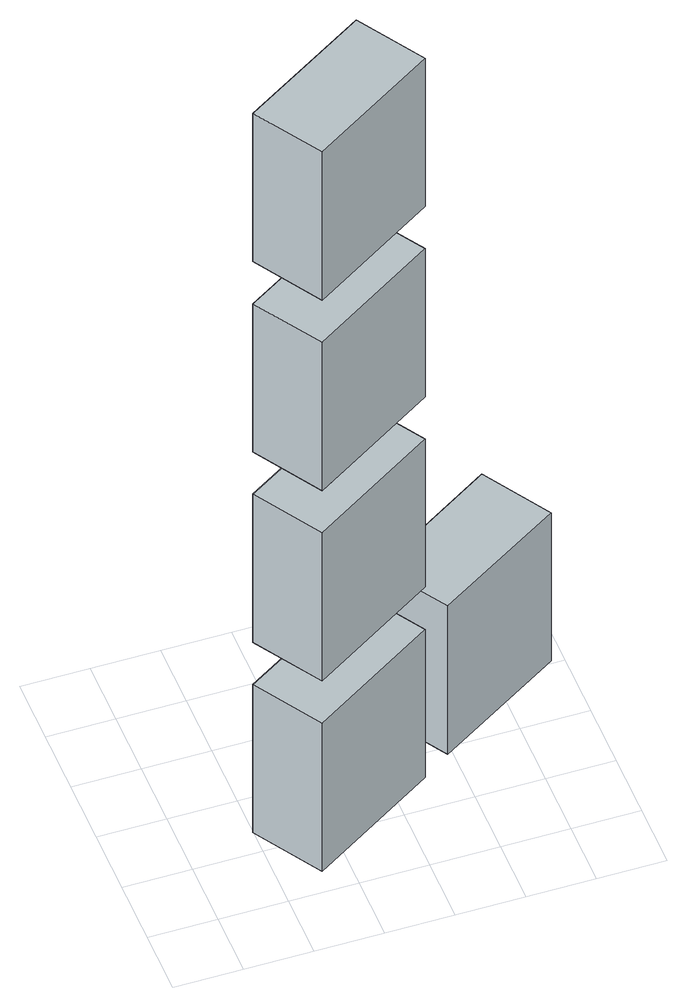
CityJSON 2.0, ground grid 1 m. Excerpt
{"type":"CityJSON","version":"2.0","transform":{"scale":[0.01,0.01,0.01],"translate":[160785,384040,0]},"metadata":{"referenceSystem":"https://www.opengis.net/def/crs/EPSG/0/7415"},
"CityObjects":{
"object1":{"type":"GenericCityObject","attributes":{"type":"storage"},"geometry":[{"type":"MultiSurface","lod":"2","boundaries":[[[0,1,2,3]],[[0,3,4,5]],[[3,2,6,4]],[[2,1,7,6]],[[1,0,5,7]],[[5,4,6,7]]]}]},
"object2":{"type":"GenericCityObject","attributes":{"dateOfSale":2022,"storeyNumber":3,"useType":"residential"},"geometry":[{"type":"MultiSurface","lod":"2","boundaries":[[[8,9,10,11]],[[8,11,12,13]],[[11,10,14,12]],[[10,9,15,14]],[[9,8,13,15]],[[13,12,14,15]]]}]},
"object3":{"type":"GenericCityObject","attributes":{"dateOfSale":2022,"storeyNumber":3,"useType":"residential"},"geometry":[{"type":"MultiSurface","lod":"2","boundaries":[[[16,17,18,19]],[[16,19,20,21]],[[19,18,22,20]],[[18,17,23,22]],[[17,16,21,23]],[[21,20,22,23]]]}]},
"object4":{"type":"GenericCityObject","attributes":{"dateOfSale":2022,"storeyNumber":3,"useType":"residential"},"geometry":[{"type":"MultiSurface","lod":"2","boundaries":[[[24,25,26,27]],[[24,27,28,29]],[[27,26,30,28]],[[26,25,31,30]],[[25,24,29,31]],[[29,28,30,31]]]}]},
"object5":{"type":"GenericCityObject","attributes":{"dateOfSale":2022,"storeyNumber":3,"useType":"residential"},"geometry":[{"type":"MultiSurface","lod":"2","boundaries":[[[0,1,2,3]],[[0,3,4,5]],[[3,2,6,4]],[[2,1,7,6]],[[1,0,5,7]],[[5,4,6,7]]]}]},
"object6":{"type":"GenericCityObject","attributes":{"valuation":{"dateOfValuation":2023,"assessedValue":268000,"valueType":"taxValue","vID":1},"vuType":"condominiumUnit"},"geometry":[{"type":"MultiSurface","lod":"2","boundaries":[[[24,25,26,27]],[[24,27,28,29]],[[27,26,30,28]],[[26,25,31,30]],[[25,24,29,31]],[[29,28,30,31]]]}]},
"object7":{"type":"GenericCityObject","attributes":{"valuation":{"dateOfValuation":2023,"assessedValue":258000,"valueType":"taxValue","vID":1},"vuType":"condominiumUnit"},"geometry":[{"type":"MultiSurface","lod":"2","boundaries":[[[0,1,2,3]],[[0,3,4,5]],[[3,2,6,4]],[[2,1,7,6]],[[1,0,5,7]],[[5,4,6,7]]]}]},
"object8":{"type":"GenericCityObject","attributes":{"valuation":{"dateOfValuation":2023,"assessedValue":250000,"valueType":"taxValue","vID":1},"vuType":"condominiumUnit"},"geometry":[{"type":"MultiSurface","lod":"2","boundaries":[[[16,17,18,19]],[[16,19,20,21]],[[19,18,22,20]],[[18,17,23,22]],[[17,16,21,23]],[[21,20,22,23]]]}]},
"object9":{"type":"GenericCityObject","attributes":{"valuation":{"dateOfValuation":2023,"assessedValue":250000,"valueType":"taxValue","vID":1},"vuType":"condominiumUnit"},"geometry":[{"type":"MultiSurface","lod":"2","boundaries":[[[8,9,10,11]],[[8,11,12,13]],[[11,10,14,12]],[[10,9,15,14]],[[9,8,13,15]],[[13,12,14,15]]]}]},
"object10":{"type":"GenericCityObject","attributes":{"type":"storage"},"geometry":[{"type":"MultiSurface","lod":"2","boundaries":[[[32,33,34,35]],[[32,35,36,37]],[[35,34,38,36]],[[34,33,39,38]],[[33,32,37,39]],[[37,36,38,39]]]}]}
},
"vertices":[
[99,137,0],[288,255,0],[350,156,0],[161,37,0],[161,37,280],[99,137,280],[350,156,280],[288,255,280],
[99,137,360],[288,255,360],[350,156,360],[161,37,360],[161,37,640],[99,137,640],[350,156,640],[288,255,640],
[99,137,720],[288,255,720],[350,156,720],[161,37,720],[161,37,1000],[99,137,1000],[350,156,1000],[288,255,1000],
[99,137,1080],[288,255,1080],[350,156,1080],[161,37,1080],[161,37,1360],[99,137,1360],[350,156,1360],[288,255,1360],
[331,286,0],[520,405,0],[582,305,0],[393,187,0],[393,187,280],[331,286,280],[582,305,280],[520,405,280]
]}
